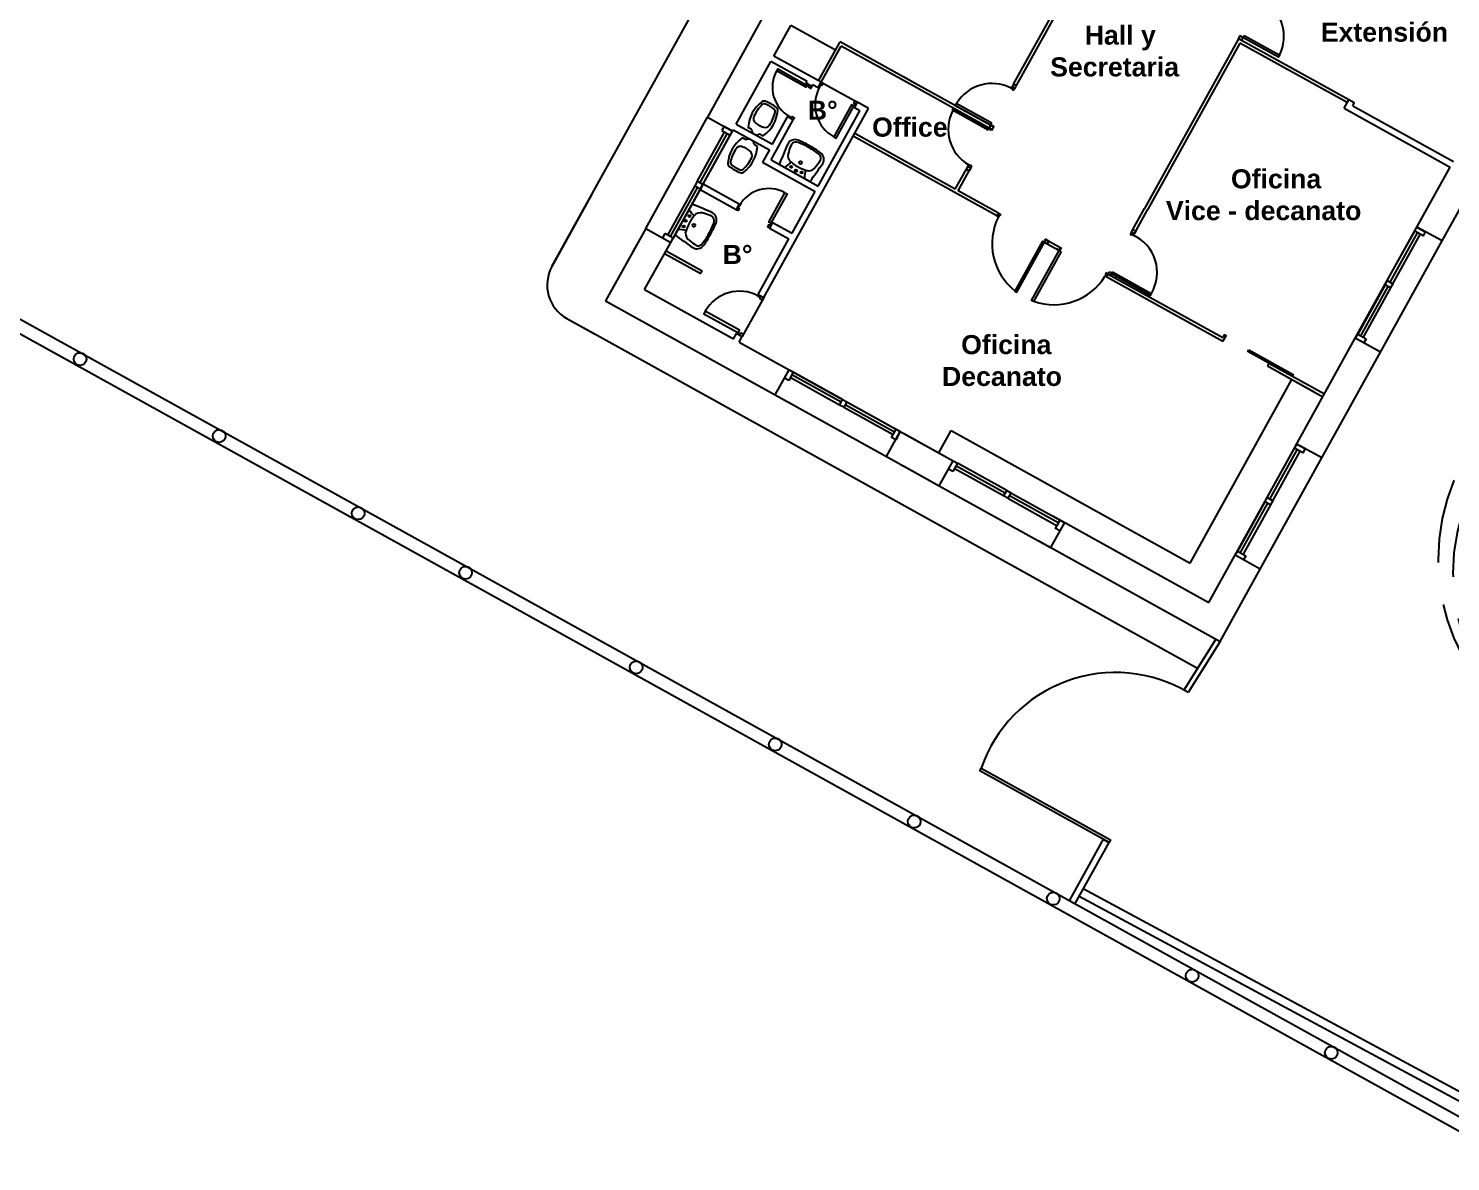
# Model space of a CAD drawing. Header units: millimetres. Extents: x -735 to -481, y 85 to 450.
# Drawn here: x -612.47 to -590.1, y 141.44 to 159.26 of the extents above; entities that cross this region are included whole.
import ezdxf

# ---------------------------------------------------------------- set-up
doc = ezdxf.new("R2010")
doc.units = ezdxf.units.MM
doc.linetypes.add('DASHED', pattern=[0.75, 0.5, -0.25])
doc.layers.get('0').update_dxf_attribs({"color": 6, "linetype": 'CONTINUOUS'})
for name, color, linetype in [('A CONSTRUIR', 1, 'CONTINUOUS'), ('A-CARPINTERIAS PUERTAS', 2, 'CONTINUOUS'), ('A-MUROS', 5, 'CONTINUOUS'), ('dib - cotas', 1, 'CONTINUOUS'), ('dib - muro vista2', 2, 'CONTINUOUS'), ('DIB-CORDON 02', 2, 'CONTINUOUS'), ('EQUIP-MUEBLES', 6, 'CONTINUOUS'), ('EQUIP-SANITARIO', 6, 'CONTINUOUS'), ('proyeccion arboles', 94, 'DASHED'), ('T-LOCALES', 7, 'CONTINUOUS'), ('VISTA', 1, 'CONTINUOUS'), ('VISTA3', 1, 'CONTINUOUS'), ('VISTA4', 3, 'CONTINUOUS')]:
    doc.layers.add(name, color=color, linetype=linetype)
doc.styles.add('ARIAL', font='swisseb.ttf', dxfattribs={"width": 1.32})

# ---------------------------------------------------------------- blocks, each defined once
blk = doc.blocks.new('A3D6')
for centre, radius in [((0.0176, 0), 1.2), ((0.1056, -0.0835), 1.2), ((0, 0), 0.0906)]:
    blk.add_circle(centre, radius)

msp = doc.modelspace()

# ---------------------------------------------------------------- linework, layer by layer
at = {"layer": 'A CONSTRUIR'}
for centre in [(-611.659, 154.062), (-609.472, 152.85), (-607.286, 151.638), (-605.596, 150.701), (-602.913, 149.214), (-600.726, 148.002), (-598.54, 146.79), (-596.353, 145.578), (-594.167, 144.366), (-591.98, 143.154)]:
    msp.add_circle(centre, 0.1, dxfattribs=at)
at = {"layer": 'A-CARPINTERIAS PUERTAS'}
for p, q in [((-597, 158.342), (-597.013, 158.319)), ((-596.984, 158.303), (-597.013, 158.319)), ((-597, 158.342), (-596.956, 158.318)), ((-596.991, 158.291), (-596.984, 158.303)), ((-596.976, 158.283), (-596.991, 158.291)), ((-596.956, 158.318), (-596.976, 158.283)), ((-597.291, 157.714), (-597.335, 157.738)), ((-597.285, 157.726), (-597.322, 157.658)), ((-597.3, 157.734), (-597.306, 157.722)), ((-597.285, 157.726), (-597.3, 157.734)), ((-597.315, 157.67), (-597.359, 157.694)), ((-597.322, 157.658), (-597.337, 157.667)), ((-597.694, 157.09), (-597.681, 157.114)), ((-597.694, 157.09), (-597.65, 157.066)), ((-597.652, 157.098), (-597.681, 157.114)), ((-597.646, 157.11), (-597.652, 157.098)), ((-597.65, 157.066), (-597.631, 157.101)), ((-597.631, 157.101), (-597.646, 157.11)), ((-597.238, 156.312), (-597.214, 156.299)), ((-597.214, 156.356), (-597.178, 156.336)), ((-597.199, 156.327), (-597.214, 156.299)), ((-597.187, 156.321), (-597.199, 156.327)), ((-597.178, 156.336), (-597.187, 156.321)), ((-596.476, 155.927), (-596.491, 155.898)), ((-596.479, 155.948), (-596.487, 155.933)), ((-596.487, 155.933), (-596.476, 155.927)), ((-596.424, 155.918), (-596.479, 155.948)), ((-596.448, 155.874), (-596.424, 155.918)), ((-595.124, 156.055), (-595.144, 156.02)), ((-595.144, 156.02), (-595.128, 156.011)), ((-595.128, 156.011), (-595.122, 156.023)), ((-595.122, 156.023), (-595.098, 156.01)), ((-595.098, 156.01), (-595.085, 156.033)), ((-596.491, 155.898), (-596.448, 155.874)), ((-596.258, 155.769), (-596.302, 155.793)), ((-596.278, 155.837), (-596.222, 155.806)), ((-596.242, 155.797), (-596.258, 155.769)), ((-596.231, 155.791), (-596.242, 155.797)), ((-596.222, 155.806), (-596.231, 155.791)), ((-595.519, 155.397), (-595.535, 155.368)), ((-595.512, 155.355), (-595.535, 155.368)), ((-595.523, 155.418), (-595.531, 155.403)), ((-595.531, 155.403), (-595.519, 155.397)), ((-595.488, 155.399), (-595.523, 155.418)), ((-595.512, 155.355), (-595.488, 155.399)), ((-595.512, 155.355), (-595.488, 155.399)), ((-595.512, 155.355), (-595.488, 155.399)), ((-595.488, 155.399), (-595.468, 155.434)), ((-595.488, 155.399), (-595.444, 155.375)), ((-595.468, 155.434), (-595.453, 155.426)), ((-595.453, 155.426), (-595.459, 155.414)), ((-595.459, 155.414), (-595.436, 155.401)), ((-595.436, 155.401), (-595.449, 155.377))]:
    msp.add_line(p, q, dxfattribs=at)
for points in [[(-593.369, 159.118), (-593.393, 159.074), (-593.437, 159.098), (-593.413, 159.142)], [(-593.352, 159.149), (-592.79, 158.838), (-592.808, 158.807), (-593.369, 159.118)], [(-600.227, 158.369), (-600.245, 158.337), (-600.705, 158.592), (-600.687, 158.624)], [(-596.976, 158.386), (-597, 158.342), (-596.956, 158.318), (-596.932, 158.362)], [(-599.49, 158.038), (-599.526, 158.058), (-599.804, 157.556), (-599.768, 157.536)], [(-597.377, 157.663), (-597.938, 157.974), (-597.92, 158.006), (-597.359, 157.694)], [(-597.317, 157.77), (-597.879, 158.081), (-597.896, 158.049), (-597.335, 157.738)], [(-597.718, 157.047), (-597.694, 157.09), (-597.65, 157.066), (-597.674, 157.022)], [(-600.795, 156.197), (-600.828, 156.215), (-600.572, 156.677), (-600.539, 156.659)], [(-596.523, 155.916), (-596.958, 155.131), (-596.927, 155.113), (-596.491, 155.898)], [(-595.124, 156.055), (-595.1, 156.099), (-595.056, 156.074), (-595.08, 156.031)], [(-596.227, 155.751), (-596.662, 154.966), (-596.693, 154.984), (-596.258, 155.769)], [(-595.419, 155.432), (-594.81, 155.095), (-594.827, 155.063), (-595.436, 155.401)], [(-601.312, 154.478), (-601.29, 154.517), (-601.826, 154.813), (-601.847, 154.775)]]:
    msp.add_lwpolyline(points, close=True, dxfattribs=at)
for points in [[(-600.218, 158.386), (-600.227, 158.369), (-600.194, 158.351), (-600.203, 158.335), (-600.17, 158.317), (-600.161, 158.333), (-600.161, 158.333), (-600.152, 158.349)], [(-600.045, 158.346), (-600.028, 158.336), (-600.008, 158.372), (-599.99, 158.362), (-599.97, 158.398), (-599.988, 158.408), (-599.988, 158.408), (-600.006, 158.418)], [(-599.472, 158.028), (-599.49, 158.038), (-599.47, 158.074), (-599.488, 158.084), (-599.468, 158.12), (-599.45, 158.11), (-599.45, 158.11), (-599.433, 158.1)], [(-600.509, 157.861), (-600.5, 157.877), (-600.467, 157.858), (-600.458, 157.875), (-600.425, 157.857), (-600.434, 157.84), (-600.434, 157.84), (-600.443, 157.824)], [(-601.306, 156.48), (-601.289, 156.471), (-601.308, 156.438), (-601.291, 156.429), (-601.309, 156.396), (-601.326, 156.405), (-601.326, 156.405), (-601.342, 156.414)], [(-600.778, 156.188), (-600.795, 156.197), (-600.813, 156.164), (-600.829, 156.173), (-600.848, 156.14), (-600.831, 156.131), (-600.831, 156.131), (-600.815, 156.122)], [(-600.983, 155.071), (-600.994, 155.052), (-600.955, 155.031), (-600.966, 155.012), (-600.928, 154.991), (-600.917, 155.01), (-600.917, 155.01), (-600.907, 155.029)], [(-601.322, 154.46), (-601.312, 154.478), (-601.273, 154.457), (-601.263, 154.476), (-601.224, 154.455), (-601.235, 154.436), (-601.235, 154.436), (-601.245, 154.417)]]:
    msp.add_lwpolyline(points, dxfattribs=at)
for centre, radius, start, end in [((-593.369, 159.138), 0.646, 332.6145, 60.1118), ((-600.245, 158.337), 0.526, 151, 241), ((-597.318, 157.749), 0.646, 61.8882, 149.3855), ((-599.526, 158.058), 0.574, 151, 241), ((-597.359, 157.674), 0.646, 152.6145, 240.1118), ((-600.828, 156.215), 0.528, 61, 151), ((-596.373, 155.876), 0.941, 153.3012, 231.8356), ((-595.359, 155.424), 0.641, 329.0396, 65.9935), ((-596.34, 155.857), 0.941, 250.1644, 328.6988), ((-601.29, 154.517), 0.612, 61, 151)]:
    msp.add_arc(centre, radius, start, end, dxfattribs=at)
at = {"layer": 'A-MUROS'}
for p, q in [((-600.872, 159.527), (-601.793, 157.865)), ((-600.872, 159.527), (-601.793, 157.865)), ((-600.745, 158.827), (-600.478, 159.308)), ((-600.001, 158.415), (-600.745, 158.827)), ((-601.338, 157.756), (-600.793, 158.74)), ((-600.225, 158.425), (-600.793, 158.74)), ((-600.24, 158.398), (-600.225, 158.425)), ((-600.152, 158.349), (-600.24, 158.398)), ((-600.152, 158.349), (-600.137, 158.376)), ((-600.05, 158.328), (-600.137, 158.376)), ((-600.906, 155.029), (-599.258, 158.003)), ((-600.048, 156.783), (-599.394, 157.964)), ((-599.481, 158.013), (-599.433, 158.1)), ((-599.394, 157.964), (-599.481, 158.013)), ((-599.258, 158.003), (-599.433, 158.1)), ((-591.778, 158.007), (-590.107, 157.081)), ((-591.642, 158.046), (-590.059, 157.169)), ((-601.793, 157.865), (-601.399, 157.647)), ((-601.338, 157.756), (-600.77, 157.441)), ((-600.792, 157.196), (-600.443, 157.824)), ((-600.77, 157.441), (-600.53, 157.873)), ((-600.443, 157.824), (-600.53, 157.873)), ((-601.399, 157.647), (-601.387, 157.668)), ((-601.387, 157.668), (-600.818, 157.353)), ((-600.818, 157.353), (-600.928, 157.157)), ((-600.928, 157.157), (-600.097, 156.696)), ((-600.792, 157.196), (-600.048, 156.783)), ((-590.631, 156.137), (-590.107, 157.081)), ((-590.237, 155.919), (-589.534, 157.187)), ((-601.86, 156.816), (-601.291, 156.501)), ((-601.908, 156.728), (-601.34, 156.413)), ((-600.46, 156.04), (-600.097, 156.696)), ((-601.291, 156.501), (-601.34, 156.413)), ((-600.766, 156.21), (-600.815, 156.122)), ((-600.766, 156.21), (-600.46, 156.04)), ((-590.237, 155.919), (-590.631, 156.137)), ((-602.762, 156.116), (-603.393, 154.978)), ((-602.762, 156.116), (-602.976, 155.73)), ((-602.762, 156.116), (-602.369, 155.897)), ((-600.994, 155.078), (-600.509, 155.953)), ((-600.815, 156.122), (-600.509, 155.953)), ((-602.781, 155.154), (-602.369, 155.897)), ((-602.466, 155.722), (-601.897, 155.407)), ((-602.441, 155.766), (-601.873, 155.451)), ((-601.897, 155.407), (-601.873, 155.451)), ((-602.781, 155.154), (-601.381, 154.378)), ((-600.994, 155.078), (-600.906, 155.029)), ((-603.393, 154.978), (-600.725, 153.5)), ((-601.381, 154.378), (-601.333, 154.466)), ((-601.333, 154.466), (-601.245, 154.417)), ((-601.294, 154.33), (-601.245, 154.417)), ((-592.54, 152.693), (-591.601, 154.388)), ((-591.207, 154.169), (-591.601, 154.388)), ((-601.294, 154.33), (-600.507, 153.893)), ((-592.128, 152.508), (-591.207, 154.169)), ((-600.725, 153.5), (-600.507, 153.893)), ((-598.976, 152.53), (-598.758, 152.924)), ((-598.758, 152.924), (-597.927, 152.463)), ((-598.706, 152.895), (-597.927, 152.463)), ((-592.128, 152.508), (-592.522, 152.726)), ((-598.976, 152.53), (-598.145, 152.07)), ((-598.706, 152.381), (-598.145, 152.07)), ((-598.145, 152.07), (-597.927, 152.463)), ((-598.145, 152.07), (-597.927, 152.463)), ((-596.177, 151.494), (-596.396, 151.1)), ((-596.361, 151.596), (-593.903, 150.233)), ((-596.58, 151.202), (-593.728, 149.621)), ((-593.903, 150.233), (-593.473, 151.009)), ((-593.098, 150.758), (-593.491, 150.977)), ((-593.728, 149.621), (-593.098, 150.758))]:
    msp.add_line(p, q, dxfattribs=at)
for points in [[(-591.778, 158.007), (-591.704, 158.14)], [(-591.642, 158.046), (-591.617, 158.091), (-591.704, 158.14)]]:
    msp.add_lwpolyline(points, dxfattribs=at)
at = {"layer": 'dib - cotas'}
for p, q in [((-599.778, 158.921), (-600.478, 159.308)), ((-600.001, 158.415), (-599.433, 158.1)), ((-601.53, 157.719), (-601.567, 157.654)), ((-601.399, 157.647), (-601.53, 157.719)), ((-597.359, 157.694), (-597.335, 157.738)), ((-601.909, 156.829), (-601.479, 157.605)), ((-601.567, 157.654), (-601.435, 157.581)), ((-601.435, 157.581), (-601.399, 157.647)), ((-597.337, 157.667), (-597.331, 157.679)), ((-601.953, 156.853), (-601.99, 156.788)), ((-601.866, 156.805), (-601.953, 156.853)), ((-601.86, 156.816), (-601.908, 156.728)), ((-601.946, 156.763), (-602.376, 155.987)), ((-601.99, 156.788), (-601.902, 156.739)), ((-601.902, 156.739), (-601.866, 156.805)), ((-602.464, 156.036), (-602.5, 155.97)), ((-602.332, 155.963), (-602.464, 156.036)), ((-602.369, 155.897), (-602.332, 155.963)), ((-591.054, 155.271), (-590.624, 156.047)), ((-600.906, 155.029), (-601.245, 154.417)), ((-591.09, 155.205), (-591.52, 154.429)), ((-598.154, 152.589), (-597.96, 152.939)), ((-597.96, 152.939), (-597.523, 152.697)), ((-592.945, 151.86), (-592.514, 152.636)), ((-597.999, 152.332), (-597.927, 152.463)), ((-597.861, 152.427), (-597.934, 152.296)), ((-597.927, 152.463), (-597.861, 152.427)), ((-597.109, 151.953), (-597.885, 152.383)), ((-597.934, 152.296), (-597.999, 152.332)), ((-597.043, 151.916), (-596.267, 151.486)), ((-592.981, 151.794), (-593.411, 151.018)), ((-595.567, 146.51), (-596.098, 145.551)), ((-595.48, 146.461), (-596.011, 145.503)), ((-595.567, 146.51), (-595.48, 146.461))]:
    msp.add_line(p, q, dxfattribs=at)
for points in [[(-597.934, 152.296), (-597.999, 152.332), (-597.927, 152.463), (-597.861, 152.427)], [(-597.068, 151.873), (-597.133, 151.909), (-597.085, 151.997), (-597.019, 151.96)], [(-596.25, 151.362), (-596.316, 151.399), (-596.243, 151.53), (-596.177, 151.494)], [(-595.474, 146.458), (-597.509, 147.586), (-597.485, 147.63), (-595.45, 146.502)]]:
    msp.add_lwpolyline(points, close=True, dxfattribs=at)
msp.add_arc((-595.372, 146.898), 2.236, 59.2613, 160.8803, dxfattribs=at)
at = {"layer": 'dib - muro vista2'}
for p, q in [((-648.463, 174.549), (-587.875, 140.993)), ((-648.557, 174.372), (-586.984, 140.271)), ((-596.976, 158.386), (-595.856, 160.405)), ((-596.932, 158.362), (-595.813, 160.381)), ((-600.045, 158.439), (-599.705, 159.052)), ((-598.476, 158.371), (-599.705, 159.052)), ((-593.437, 159.098), (-594.916, 156.431)), ((-591.705, 158.139), (-593.437, 159.098)), ((-600.001, 158.415), (-599.686, 158.984)), ((-598.544, 158.351), (-599.686, 158.984)), ((-593.417, 159.03), (-594.872, 156.407)), ((-591.729, 158.095), (-593.417, 159.03)), ((-598.476, 158.371), (-598.706, 158.498)), ((-598.544, 158.351), (-598.706, 158.441)), ((-596.976, 158.386), (-596.932, 158.362)), ((-597.359, 157.694), (-598.544, 158.351)), ((-597.335, 157.738), (-598.476, 158.371)), ((-597.335, 157.738), (-597.359, 157.694)), ((-597.893, 156.732), (-599.476, 157.61)), ((-597.893, 156.732), (-597.718, 157.047)), ((-597.893, 156.732), (-597.718, 157.047)), ((-597.718, 157.047), (-597.675, 157.023)), ((-597.849, 156.708), (-597.675, 157.023)), ((-597.849, 156.708), (-597.675, 157.023)), ((-595.1, 156.099), (-594.916, 156.431)), ((-595.056, 156.074), (-594.872, 156.407)), ((-597.214, 156.356), (-597.238, 156.312)), ((-596.424, 155.918), (-596.448, 155.874)), ((-595.1, 156.099), (-595.056, 156.074)), ((-595.512, 155.355), (-595.488, 155.399)), ((-595.512, 155.355), (-593.684, 154.342)), ((-595.488, 155.399), (-593.686, 154.4)), ((-592.984, 153.954), (-592.11, 153.469)), ((-592.984, 153.954), (-592.25, 153.547)), ((-592.96, 153.998), (-592.085, 153.513)), ((-593.797, 149.659), (-594.296, 148.856)), ((-593.728, 149.621), (-594.23, 148.819))]:
    msp.add_line(p, q, dxfattribs=at)
for points in [[(-597.238, 156.312), (-599.5, 157.566)], [(-597.893, 156.732), (-598.706, 157.183)], [(-597.214, 156.356), (-597.849, 156.708)], [(-596.424, 155.918), (-596.239, 155.815), (-596.263, 155.772)], [(-596.448, 155.874), (-596.263, 155.772)], [(-593.684, 154.342), (-593.635, 154.429), (-593.662, 154.444), (-593.686, 154.4)], [(-592.96, 153.998), (-592.984, 153.954)]]:
    msp.add_lwpolyline(points, dxfattribs=at)
msp.add_lwpolyline([(-593.277, 154.208), (-592.578, 153.82), (-592.592, 153.794), (-593.292, 154.182)], close=True, dxfattribs=at)
at = {"layer": 'DIB-CORDON 02'}
for p, q in [((-595.881, 145.737), (-588.247, 141.623)), ((-595.947, 145.618), (-583.69, 139.013))]:
    msp.add_line(p, q, dxfattribs=at)
at = {"layer": 'EQUIP-MUEBLES'}
for p, q in [((-594.199, 150.854), (-592.599, 153.741)), ((-597.523, 152.697), (-594.199, 150.854))]:
    msp.add_line(p, q, dxfattribs=at)
at = {"layer": 'EQUIP-MUEBLES', "color": 251}
msp.add_line((-598.154, 152.589), (-597.96, 152.939), dxfattribs=at)
at = {"layer": 'EQUIP-SANITARIO'}
for p, q in [((-601.195, 157.513), (-601.233, 157.535)), ((-601.105, 157.675), (-601.143, 157.696)), ((-600.962, 157.596), (-600.924, 157.575)), ((-601.052, 157.434), (-601.014, 157.413)), ((-600.663, 157.124), (-600.42, 156.989)), ((-600.42, 156.989), (-600.177, 156.855))]:
    msp.add_line(p, q, dxfattribs=at)
for centre, radius in [((-600.474, 157.085), 0.017), ((-600.4, 157.024), 0.017), ((-600.329, 157.151), 0.0227), ((-600.31, 156.995), 0.017)]:
    msp.add_circle(centre, radius, dxfattribs=at)
for centre, radius, start, end in [((-600.602, 157.67), 0.55, 127.3561, 175.7924), ((-600.535, 157.642), 0.576, 133.0906, 155.9396), ((-600.903, 158.064), 0.055, 69.487, 127.3561), ((-600.897, 158.024), 0.05, 67.6022, 129.7806), ((-601.233, 158.02), 0.55, 306.2076, 354.6439), ((-601.124, 157.472), 0.687, 61, 69.487), ((-601.124, 157.472), 0.647, 61, 67.6022), ((-601.293, 158.061), 0.576, 326.0604, 348.9094), ((-601.124, 157.472), 0.647, 54.3978, 61), ((-601.124, 157.472), 0.687, 52.513, 61), ((-600.777, 157.957), 0.05, 352.2194, 54.3978), ((-600.74, 157.973), 0.055, 354.6439, 52.513), ((-601.136, 157.709), 0.015, 175.7924, 241), ((-600.983, 157.843), 0.085, 156.6193, 230.2734), ((-600.796, 158.068), 0.378, 230.2734, 241.2919), ((-600.793, 158.066), 0.378, 240.7081, 251.7266), ((-600.885, 157.788), 0.085, 251.7266, 325.3807), ((-600.924, 157.09), 0.55, 126.2076, 174.6439), ((-601.24, 157.521), 0.015, 61, 126.2076), ((-601.187, 157.526), 0.015, 241, 295.9478), ((-601.144, 157.437), 0.0847, 6.0522, 115.9478), ((-601.112, 157.662), 0.015, 6.0522, 61), ((-601.013, 157.672), 0.0847, 186.0522, 295.9478), ((-600.97, 157.583), 0.015, 61, 115.9478), ((-600.917, 157.588), 0.015, 241, 306.2076), ((-600.415, 157.384), 0.128, 67.5491, 152.8731), ((-600.945, 156.1), 1.518, 59.9334, 67.5491), ((-600.864, 157.048), 0.576, 146.0604, 168.9094), ((-601.272, 157.321), 0.085, 71.7266, 145.3807), ((-601.364, 157.043), 0.378, 60.7081, 71.7266), ((-601.555, 157.439), 0.55, 307.3561, 355.7924), ((-601.361, 157.041), 0.378, 50.2734, 61.2919), ((-601.174, 157.266), 0.085, 336.6193, 50.2734), ((-601.045, 157.447), 0.015, 186.0522, 241), ((-601.021, 157.4), 0.015, 355.7924, 61), ((-554.192, 137.802), 50.328, 157.0293, 157.4229), ((-600.37, 157.258), 0.155, 156.6514, 207.2761), ((-599.867, 157.146), 0.669, 153.9528, 164.9753), ((-600.399, 157.389), 0.0857, 82.9032, 143.3469), ((-600.704, 156.509), 1.015, 60.0841, 71.8914), ((-600.677, 156.494), 1.015, 50.1086, 61.9159), ((-600.896, 156.072), 1.518, 54.4509, 62.0666), ((-600.092, 157.219), 0.0857, 338.6531, 39.0968), ((-600.088, 157.203), 0.128, 329.1269, 54.4509), ((-601.417, 157.136), 0.055, 174.6439, 232.513), ((-601.033, 157.637), 0.687, 232.513, 241), ((-601.38, 157.152), 0.05, 172.2194, 234.3978), ((-601.033, 157.637), 0.647, 234.3978, 241), ((-601.033, 157.637), 0.687, 241, 249.487), ((-601.033, 157.637), 0.647, 241, 247.6022), ((-601.26, 157.085), 0.05, 247.6022, 309.7806), ((-601.622, 157.468), 0.576, 313.0906, 335.9396), ((-600.718, 157.334), 0.294, 298.6987, 323.9754), ((-600.075, 157.641), 0.627, 226.2883, 242.2556), ((-600.05, 157.628), 0.627, 239.7444, 255.7117), ((-600.218, 157.174), 0.155, 274.7239, 325.3486), ((-641.189, 186.025), 50.328, 324.5771, 324.9707), ((-600.58, 157.542), 0.669, 317.0247, 328.0472), ((-601.254, 157.045), 0.055, 249.487, 307.3561), ((-599.97, 156.92), 0.294, 158.0246, 183.3013)]:
    msp.add_arc(centre, radius, start, end, dxfattribs=at)
at = {"layer": 'VISTA'}
for centre, radius in [((-602.165, 156.146), 0.017), ((-602.135, 156.236), 0.017), ((-602.074, 156.31), 0.017), ((-602.008, 156.166), 0.0227)]:
    msp.add_circle(centre, radius, dxfattribs=at)
for centre, radius, start, end in [((-601.825, 156.554), 0.294, 208.6987, 233.9754), ((-621.357, 110.028), 50.328, 67.0293, 67.4229), ((-601.901, 156.207), 0.155, 66.6514, 117.2761), ((-601.775, 156.251), 0.128, 337.5491, 62.8731), ((-601.532, 155.887), 0.627, 149.7444, 165.7117), ((-601.518, 155.911), 0.627, 136.2883, 152.2556), ((-602.013, 155.703), 0.669, 63.9528, 74.9753), ((-602.65, 156.54), 1.015, 330.0841, 341.8914), ((-603.06, 156.782), 1.518, 329.9334, 337.5491), ((-601.77, 156.235), 0.0857, 352.9032, 53.3469), ((-573.134, 197.026), 50.328, 234.5771, 234.9707), ((-602.239, 155.806), 0.294, 68.0246, 93.3013), ((-601.985, 156.054), 0.155, 184.7239, 235.3486), ((-601.617, 156.417), 0.669, 227.0247, 238.0472), ((-602.665, 156.513), 1.015, 320.1086, 331.9159), ((-603.087, 156.732), 1.518, 324.4509, 332.0666), ((-601.956, 155.924), 0.128, 239.1269, 324.4509), ((-601.94, 155.929), 0.0857, 248.6531, 309.0968)]:
    msp.add_arc(centre, radius, start, end, dxfattribs=at)
at = {"layer": 'VISTA3', "color": 251}
for p, q in [((-600.05, 158.328), (-600.001, 158.415)), ((-600.443, 157.824), (-600.53, 157.873)), ((-600.443, 157.824), (-600.53, 157.873)), ((-600.443, 157.824), (-600.53, 157.873)), ((-601.866, 156.805), (-601.435, 157.581)), ((-601.902, 156.739), (-602.332, 155.963)), ((-602.035, 156.499), (-602.17, 156.256)), ((-602.17, 156.256), (-602.304, 156.014)), ((-602.5, 155.97), (-602.369, 155.897)), ((-600.58, 153.762), (-600.507, 153.893)), ((-600.514, 153.726), (-600.58, 153.762)), ((-600.441, 153.857), (-600.514, 153.726)), ((-600.507, 153.893), (-598.758, 152.924)), ((-600.507, 153.893), (-600.441, 153.857)), ((-599.713, 153.339), (-600.49, 153.77)), ((-599.689, 153.383), (-600.465, 153.813)), ((-599.665, 153.427), (-600.441, 153.857)), ((-599.713, 153.339), (-599.665, 153.427)), ((-599.648, 153.303), (-599.713, 153.339)), ((-599.665, 153.427), (-599.599, 153.39)), ((-599.599, 153.39), (-599.648, 153.303)), ((-599.624, 153.347), (-598.847, 152.916)), ((-598.896, 152.829), (-598.823, 152.96)), ((-598.83, 152.793), (-598.896, 152.829)), ((-598.758, 152.924), (-598.83, 152.793)), ((-598.823, 152.96), (-598.758, 152.924))]:
    msp.add_line(p, q, dxfattribs=at)
at = {"layer": 'VISTA4'}
for p, q in [((-604.238, 155.517), (-600.796, 161.727)), ((-604.238, 155.517), (-600.796, 161.727)), ((-604.238, 155.517), (-600.796, 161.727)), ((-604.238, 155.517), (-600.796, 161.727)), ((-602.762, 156.116), (-601.793, 157.865)), ((-602.369, 155.897), (-601.399, 157.647)), ((-601.953, 156.853), (-601.523, 157.629)), ((-603.608, 156.654), (-604.238, 155.517)), ((-603.608, 156.654), (-604.238, 155.517)), ((-603.608, 156.654), (-604.238, 155.517)), ((-601.99, 156.788), (-602.42, 156.011)), ((-591.601, 154.388), (-590.631, 156.137)), ((-591.207, 154.169), (-590.237, 155.919)), ((-591.098, 155.295), (-590.667, 156.071)), ((-591.01, 155.246), (-590.58, 156.023)), ((-591.134, 155.229), (-591.564, 154.453)), ((-591.046, 155.181), (-591.477, 154.405)), ((-604.004, 154.701), (-603.567, 154.459)), ((-604.004, 154.701), (-603.567, 154.459)), ((-604.004, 154.701), (-603.479, 154.41)), ((-603.479, 154.41), (-594.082, 149.201)), ((-593.491, 150.977), (-592.522, 152.726)), ((-592.901, 151.835), (-592.471, 152.612)), ((-597.133, 151.909), (-597.91, 152.339)), ((-597.085, 151.997), (-597.861, 152.427)), ((-593.098, 150.758), (-592.128, 152.508)), ((-598.145, 152.07), (-596.396, 151.1)), ((-597.019, 151.96), (-596.243, 151.53)), ((-597.068, 151.873), (-596.291, 151.442)), ((-593.025, 151.818), (-593.455, 151.042)), ((-592.937, 151.77), (-593.367, 150.994))]:
    msp.add_line(p, q, dxfattribs=at)
at = {"layer": 'VISTA4', "color": 251}
for p, q in [((-600.725, 153.5), (-598.976, 152.53)), ((-599.648, 153.303), (-598.872, 152.873)), ((-599.599, 153.39), (-598.823, 152.96))]:
    msp.add_line(p, q, dxfattribs=at)
at = {"layer": 'VISTA4', "color": 1}
msp.add_line((-592.988, 151.884), (-592.558, 152.66), dxfattribs=at)
at = {"layer": 'VISTA4'}
for points in [[(-590.5, 156.064), (-590.536, 155.998), (-590.667, 156.071), (-590.631, 156.137)], [(-591.01, 155.246), (-591.046, 155.181), (-591.134, 155.229), (-591.098, 155.295)], [(-591.433, 154.38), (-591.469, 154.315), (-591.601, 154.388), (-591.564, 154.453)], [(-592.391, 152.653), (-592.427, 152.587), (-592.558, 152.66), (-592.522, 152.726)], [(-592.901, 151.835), (-592.937, 151.77), (-593.025, 151.818), (-592.988, 151.884)], [(-593.324, 150.969), (-593.36, 150.904), (-593.491, 150.977), (-593.455, 151.042)]]:
    msp.add_lwpolyline(points, close=True, dxfattribs=at)
msp.add_arc((-603.713, 155.226), 0.6, 151, 241, dxfattribs=at)
msp.add_arc((-603.713, 155.226), 0.6, 151, 241, dxfattribs=at)
msp.add_arc((-603.713, 155.226), 0.6, 151, 241, dxfattribs=at)

# ---------------------------------------------------------------- block references
at = {"layer": 'proyeccion arboles', "color": 1, "xscale": 2.654869170982855, "yscale": 2.654869170982855, "zscale": 2.654869170982855, "rotation": 0.200000000007961}
msp.add_blockref('A3D6', (-587.156, 150.911), dxfattribs=at)

# ---------------------------------------------------------------- texts
at = {"layer": 'T-LOCALES', "char_height": 0.3, "width": 5.62056, "attachment_point": 1, "style": 'ARIAL'}
for s, insert in [('\\pi2.4937;{\\fSwis721 Lt BT|b1|i0|c0|p34;Of.\\P\\pi1.7019;Extensión}', (-593.846, 159.853)), ('\\pi2.1787;{\\fSwis721 Lt BT|b1|i0|c0|p34;Hall y \\P\\pi1.6352;Secretaria}', (-598.036, 159.306)), ('\\pi2.5715;{\\fSwis721 Lt BT|b1|i0|c0|p34;B°}', (-602.785, 158.124)), ('\\pi2.1364;{\\fSwis721 Lt BT|b1|i0|c0|p34;Office}', (-601.338, 157.859)), ('\\pi1.9968;{\\fSwis721 Lt BT|b1|i0|c0|p34;Oficina\\P\\pi0.97318;Vice - decanato}', (-595.554, 157.046)), ('\\pi2.5715;{\\fSwis721 Lt BT|b1|i0|c0|p34;B°}', (-604.124, 155.856)), ('\\pi1.9968;{\\fSwis721 Lt BT|b1|i0|c0|p34;Oficina\\P\\pi1.6961;Decanato}', (-599.798, 154.439))]:
    msp.add_mtext(s, dxfattribs=dict(at, insert=insert))

doc.saveas('drawing.dxf')
